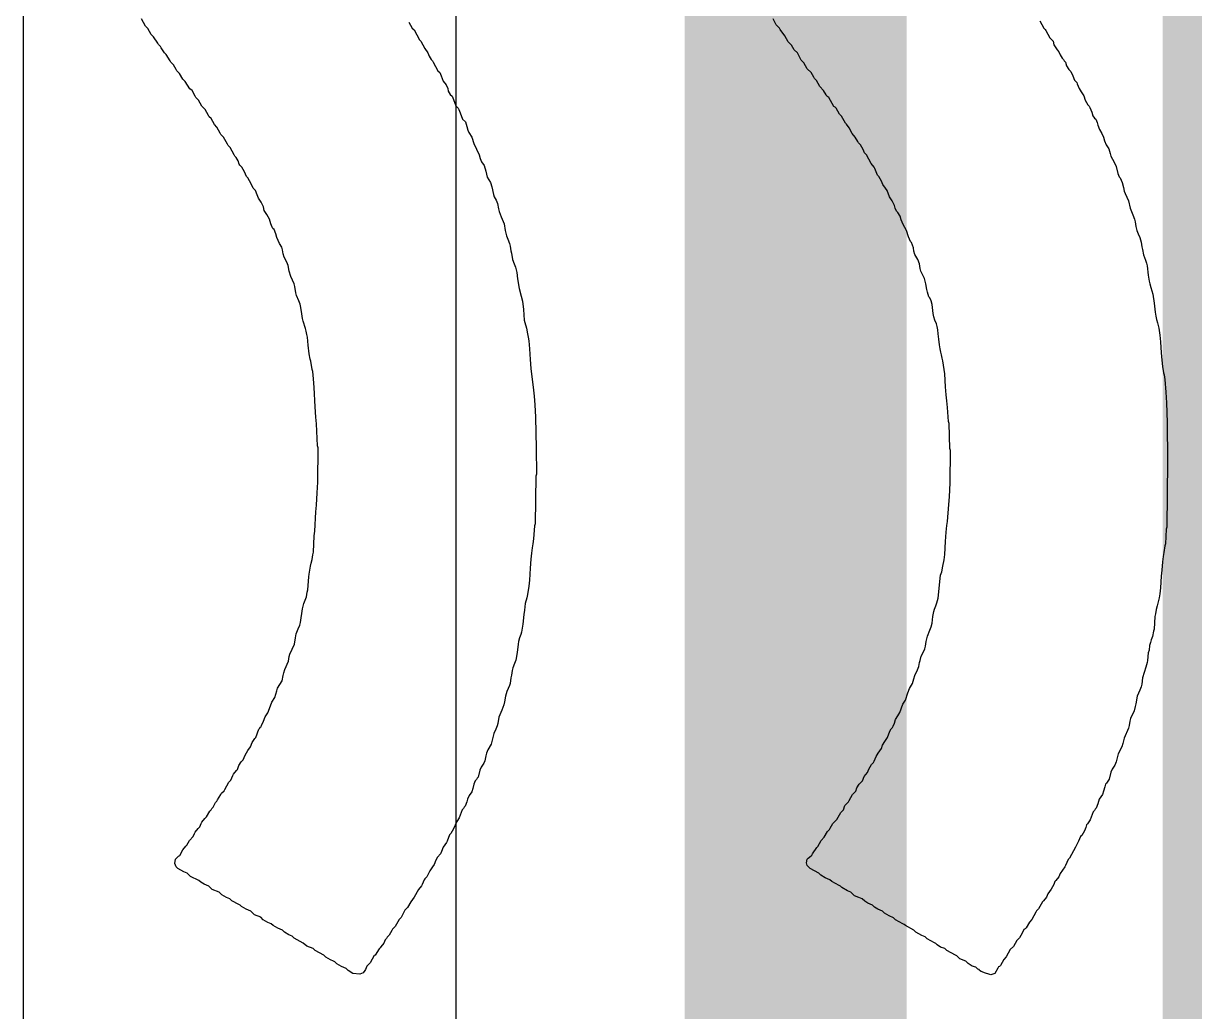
# Model space of a CAD drawing. Header units: inches. Extents: x 0 to 5379, y 0 to 5429.
# Drawn here: x 123.874 to 125.882, y 40.615 to 42.31 of the extents above; entities that cross this region are included whole.
import ezdxf

# ---------------------------------------------------------------- set-up
doc = ezdxf.new("R2010")
doc.units = ezdxf.units.IN
doc.layers.add('SIG 01', color=90, linetype='Continuous')
doc.layers.add('Top Overlay', color=2, linetype='Continuous')

msp = doc.modelspace()

# ---------------------------------------------------------------- linework, layer by layer
at = {"layer": 'SIG 01'}
for p, q in [((124.6156, 91.1087), (124.6156, 24.7972)), ((123.8743, 32.2574), (123.8743, 90.8151))]:
    msp.add_line(p, q, dxfattribs=at)
for points in [[(125.9548, 23.6436, 0.254, 0.254, 0), (125.9548, 93.0421, 0.254, 0.254, 0)], [(125.1983, 24.5559, 0.381, 0.381, 0), (125.1983, 91.3501, 0.381, 0.381, 0)]]:
    msp.add_lwpolyline(points, format="xyseb", dxfattribs=at)
at = {"layer": 'Top Overlay'}
for p, q in [((124.0834, 42.3054), (124.0766, 42.3178)), ((124.5352, 42.3121), (124.5409, 42.302)), ((125.1651, 42.3076), (125.1595, 42.3178)), ((125.1708, 42.302), (125.1651, 42.3076)), ((125.617, 42.3144), (125.6238, 42.302)), ((124.0879, 42.3009), (124.0834, 42.3054)), ((124.0935, 42.2907), (124.0879, 42.3009)), ((124.0975, 42.2868), (124.0935, 42.2907)), ((124.1048, 42.2761), (124.0975, 42.2868)), ((124.5409, 42.302), (124.5443, 42.2986)), ((124.5443, 42.2986), (124.5533, 42.2817)), ((125.1719, 42.2997), (125.1708, 42.302)), ((125.1798, 42.2885), (125.1719, 42.2997)), ((125.1854, 42.2783), (125.1798, 42.2885)), ((125.6238, 42.302), (125.626, 42.2997)), ((125.626, 42.2997), (125.6272, 42.2975)), ((125.6272, 42.2975), (125.6339, 42.2851)), ((124.1059, 42.2738), (124.1048, 42.2761)), ((124.1093, 42.2705), (124.1059, 42.2738)), ((124.1104, 42.2682), (124.1093, 42.2705)), ((124.1149, 42.2614), (124.1104, 42.2682)), ((124.5533, 42.2817), (124.5555, 42.2795)), ((124.5555, 42.2795), (124.5623, 42.2671)), ((124.5623, 42.2671), (124.5679, 42.2592)), ((125.1911, 42.2727), (125.1854, 42.2783)), ((125.1956, 42.2648), (125.1911, 42.2727)), ((125.6339, 42.2851), (125.6396, 42.2795)), ((125.6396, 42.2795), (125.6412, 42.2733)), ((125.6412, 42.2733), (125.6469, 42.2643)), ((124.1161, 42.2592), (124.1149, 42.2614)), ((124.1189, 42.2564), (124.1161, 42.2592)), ((124.1262, 42.2457), (124.1189, 42.2564)), ((124.5679, 42.2592), (124.5702, 42.2535)), ((124.5702, 42.2535), (124.5736, 42.2479)), ((124.5736, 42.2479), (124.5758, 42.2457)), ((125.2012, 42.2592), (125.1956, 42.2648)), ((125.208, 42.2468), (125.2012, 42.2592)), ((125.2125, 42.2423), (125.208, 42.2468)), ((125.6469, 42.2643), (125.6497, 42.2614)), ((125.6497, 42.2614), (125.6519, 42.2558)), ((125.6519, 42.2558), (125.6553, 42.2502)), ((125.6553, 42.2502), (125.6576, 42.2479)), ((125.6576, 42.2479), (125.6587, 42.2457)), ((124.1273, 42.2434), (124.1262, 42.2457)), ((124.1318, 42.2389), (124.1273, 42.2434)), ((124.1363, 42.231), (124.1318, 42.2389)), ((124.1375, 42.2288), (124.1363, 42.231)), ((124.142, 42.2242), (124.1375, 42.2288)), ((124.5758, 42.2457), (124.5769, 42.2434)), ((124.5769, 42.2434), (124.5848, 42.2288)), ((124.5848, 42.2288), (124.5882, 42.2254)), ((125.2181, 42.2321), (125.2125, 42.2423)), ((125.2249, 42.2254), (125.2181, 42.2321)), ((125.6587, 42.2457), (125.661, 42.2434)), ((125.661, 42.2434), (125.6627, 42.2372)), ((125.6627, 42.2372), (125.6666, 42.231)), ((125.6666, 42.231), (125.67, 42.2276)), ((125.67, 42.2276), (125.6734, 42.2197)), ((124.1476, 42.2141), (124.142, 42.2242)), ((124.1515, 42.2102), (124.1476, 42.2141)), ((124.1594, 42.1978), (124.1515, 42.2102)), ((124.5882, 42.2254), (124.5905, 42.2197)), ((124.5905, 42.2197), (124.5938, 42.2107)), ((124.5938, 42.2107), (124.5989, 42.2045)), ((125.2294, 42.2175), (125.2249, 42.2254)), ((125.2305, 42.2152), (125.2294, 42.2175)), ((125.2339, 42.2119), (125.2305, 42.2152)), ((125.2395, 42.2017), (125.2339, 42.2119)), ((125.6734, 42.2197), (125.6762, 42.2124)), ((125.6762, 42.2124), (125.6801, 42.2085)), ((125.6801, 42.2085), (125.6812, 42.2062)), ((125.6812, 42.2062), (125.6846, 42.1983)), ((124.1634, 42.195), (124.1594, 42.1978)), ((124.169, 42.1848), (124.1634, 42.195)), ((124.5989, 42.2045), (124.6017, 42.1983)), ((124.6017, 42.1983), (124.6028, 42.1938)), ((124.6028, 42.1938), (124.6062, 42.1882)), ((124.6062, 42.1882), (124.6096, 42.1848)), ((125.2463, 42.195), (125.2395, 42.2017)), ((125.2508, 42.1871), (125.2463, 42.195)), ((125.2519, 42.1848), (125.2508, 42.1871)), ((125.6846, 42.1983), (125.688, 42.1927)), ((125.688, 42.1927), (125.6925, 42.1859)), ((125.6925, 42.1859), (125.6948, 42.178)), ((124.1701, 42.1826), (124.169, 42.1848)), ((124.1746, 42.178), (124.1701, 42.1826)), ((124.1803, 42.1679), (124.1746, 42.178)), ((124.1859, 42.1623), (124.1803, 42.1679)), ((124.6096, 42.1848), (124.6119, 42.1792)), ((124.6119, 42.1792), (124.6158, 42.1685)), ((124.6158, 42.1685), (124.6198, 42.1645)), ((125.2553, 42.1826), (125.2519, 42.1848)), ((125.2637, 42.1673), (125.2553, 42.1826)), ((125.266, 42.1662), (125.2637, 42.1673)), ((125.2677, 42.1645), (125.266, 42.1662)), ((125.6948, 42.178), (125.6993, 42.1702)), ((125.6993, 42.1702), (125.7015, 42.1679)), ((125.7015, 42.1679), (125.7027, 42.1657)), ((124.1915, 42.1521), (124.1859, 42.1623)), ((124.1927, 42.1499), (124.1915, 42.1521)), ((124.1961, 42.1465), (124.1927, 42.1499)), ((124.2017, 42.1364), (124.1961, 42.1465)), ((124.6198, 42.1645), (124.6209, 42.1623)), ((124.6209, 42.1623), (124.6231, 42.1566)), ((124.6231, 42.1566), (124.6271, 42.1459)), ((124.6271, 42.1459), (124.6321, 42.1409)), ((125.2733, 42.1544), (125.2677, 42.1645)), ((125.2767, 42.151), (125.2733, 42.1544)), ((125.2835, 42.1386), (125.2767, 42.151)), ((125.7027, 42.1657), (125.706, 42.1578)), ((125.706, 42.1578), (125.7077, 42.1516)), ((125.7077, 42.1516), (125.7105, 42.1476)), ((125.7105, 42.1476), (125.7128, 42.1454)), ((124.2062, 42.1318), (124.2017, 42.1364)), ((124.2118, 42.1217), (124.2062, 42.1318)), ((124.6321, 42.1409), (124.6344, 42.133)), ((124.6344, 42.133), (124.6361, 42.1268)), ((124.6361, 42.1268), (124.6378, 42.1228)), ((125.2852, 42.1369), (125.2835, 42.1386)), ((125.2902, 42.1307), (125.2852, 42.1369)), ((125.2953, 42.1211), (125.2902, 42.1307)), ((125.7128, 42.1454), (125.7151, 42.1397)), ((125.7151, 42.1397), (125.7162, 42.1352)), ((125.7162, 42.1352), (125.719, 42.1279)), ((125.719, 42.1279), (125.7235, 42.1211)), ((124.213, 42.1195), (124.2118, 42.1217)), ((124.2175, 42.1149), (124.213, 42.1195)), ((124.2242, 42.1025), (124.2175, 42.1149)), ((124.6378, 42.1228), (124.6434, 42.1149)), ((124.6434, 42.1149), (124.6468, 42.1037)), ((125.3004, 42.1149), (125.2953, 42.1211)), ((125.3049, 42.1071), (125.3004, 42.1149)), ((125.306, 42.1048), (125.3049, 42.1071)), ((125.7235, 42.1211), (125.7263, 42.1149)), ((125.7263, 42.1149), (125.728, 42.1087)), ((125.728, 42.1087), (125.7308, 42.1014)), ((124.2254, 42.1003), (124.2242, 42.1025)), ((124.2287, 42.0969), (124.2254, 42.1003)), ((124.2355, 42.0845), (124.2287, 42.0969)), ((124.6468, 42.1037), (124.6558, 42.0845)), ((125.3094, 42.1014), (125.306, 42.1048)), ((125.3139, 42.0935), (125.3094, 42.1014)), ((125.3161, 42.0879), (125.3139, 42.0935)), ((125.3195, 42.0845), (125.3161, 42.0879)), ((125.7308, 42.1014), (125.7353, 42.0947)), ((125.7353, 42.0947), (125.7376, 42.0868)), ((125.7376, 42.0868), (125.7387, 42.0823)), ((124.2366, 42.0823), (124.2355, 42.0845)), ((124.2389, 42.08), (124.2366, 42.0823)), ((124.2423, 42.0744), (124.2389, 42.08)), ((124.2445, 42.0687), (124.2423, 42.0744)), ((124.2456, 42.0665), (124.2445, 42.0687)), ((124.249, 42.0631), (124.2456, 42.0665)), ((124.6558, 42.0845), (124.6575, 42.0783)), ((124.6575, 42.0783), (124.6598, 42.0727)), ((124.6598, 42.0727), (124.6643, 42.0659)), ((124.6643, 42.0659), (124.6671, 42.0563)), ((125.328, 42.0693), (125.3195, 42.0845)), ((125.333, 42.0631), (125.328, 42.0693)), ((125.7387, 42.0823), (125.7443, 42.0721)), ((125.7443, 42.0721), (125.7477, 42.0642)), ((124.2535, 42.0552), (124.249, 42.0631)), ((124.2569, 42.0473), (124.2535, 42.0552)), ((124.2592, 42.0451), (124.2569, 42.0473)), ((124.6671, 42.0563), (124.6693, 42.0462)), ((124.6693, 42.0462), (124.675, 42.0372)), ((125.3342, 42.0609), (125.333, 42.0631)), ((125.3387, 42.0496), (125.3342, 42.0609)), ((125.3409, 42.0473), (125.3387, 42.0496)), ((125.3454, 42.0394), (125.3409, 42.0473)), ((125.7477, 42.0642), (125.7505, 42.0524)), ((125.7505, 42.0524), (125.7528, 42.0468)), ((125.7528, 42.0468), (125.7545, 42.0451)), ((124.2648, 42.0349), (124.2592, 42.0451)), ((124.2682, 42.0271), (124.2648, 42.0349)), ((124.2721, 42.0231), (124.2682, 42.0271)), ((124.675, 42.0372), (124.6772, 42.0293)), ((124.6772, 42.0293), (124.68, 42.0163)), ((125.3477, 42.0338), (125.3454, 42.0394)), ((125.3522, 42.0271), (125.3477, 42.0338)), ((125.355, 42.0231), (125.3522, 42.0271)), ((125.7545, 42.0451), (125.7579, 42.0372)), ((125.7579, 42.0372), (125.7601, 42.0282)), ((125.7601, 42.0282), (125.7618, 42.022)), ((124.2749, 42.0158), (124.2721, 42.0231)), ((124.2772, 42.0101), (124.2749, 42.0158)), ((124.2817, 42.0034), (124.2772, 42.0101)), ((124.68, 42.0163), (124.6817, 42.0124)), ((124.6817, 42.0124), (124.6851, 42.0068)), ((124.6851, 42.0068), (124.6874, 42.0011)), ((125.359, 42.0124), (125.355, 42.0231)), ((125.3635, 42.0056), (125.359, 42.0124)), ((125.368, 41.9978), (125.3635, 42.0056)), ((125.7618, 42.022), (125.7635, 42.018)), ((125.7635, 42.018), (125.7691, 42.0056)), ((125.7691, 42.0056), (125.772, 41.9927)), ((124.2862, 41.9955), (124.2817, 42.0034)), ((124.2873, 41.9887), (124.2862, 41.9955)), ((124.2918, 41.982), (124.2873, 41.9887)), ((124.6874, 42.0011), (124.6891, 41.9916)), ((124.6891, 41.9916), (124.6902, 41.987)), ((124.6902, 41.987), (124.6936, 41.978)), ((125.3691, 41.9932), (125.368, 41.9978)), ((125.3714, 41.9876), (125.3691, 41.9932)), ((125.3736, 41.9854), (125.3714, 41.9876)), ((125.3776, 41.9792), (125.3736, 41.9854)), ((125.772, 41.9927), (125.7765, 41.9814)), ((124.2963, 41.9741), (124.2918, 41.982)), ((124.2986, 41.9662), (124.2963, 41.9741)), ((124.3009, 41.9606), (124.2986, 41.9662)), ((124.6936, 41.978), (124.6986, 41.9662)), ((124.6986, 41.9662), (124.7003, 41.9544)), ((125.3792, 41.973), (125.3776, 41.9792)), ((125.3826, 41.9651), (125.3792, 41.973)), ((125.3883, 41.9549), (125.3826, 41.9651)), ((125.7765, 41.9814), (125.7793, 41.9741)), ((125.7793, 41.9741), (125.7804, 41.9696)), ((125.7804, 41.9696), (125.7815, 41.9617)), ((124.302, 41.9583), (124.3009, 41.9606)), ((124.3042, 41.9561), (124.302, 41.9583)), ((124.3071, 41.9487), (124.3042, 41.9561)), ((124.3087, 41.9425), (124.3071, 41.9487)), ((124.7003, 41.9544), (124.7026, 41.9454)), ((124.7026, 41.9454), (124.7048, 41.9397)), ((125.3916, 41.9437), (125.3883, 41.9549)), ((125.7815, 41.9617), (125.7832, 41.9544)), ((125.7832, 41.9544), (125.7855, 41.9487)), ((125.7855, 41.9487), (125.7883, 41.9425)), ((124.3133, 41.9324), (124.3087, 41.9425)), ((124.3172, 41.9262), (124.3133, 41.9324)), ((124.3183, 41.9217), (124.3172, 41.9262)), ((124.7048, 41.9397), (124.7076, 41.9324)), ((124.7076, 41.9324), (124.7088, 41.9279)), ((124.7088, 41.9279), (124.7099, 41.92)), ((125.395, 41.9358), (125.3916, 41.9437)), ((125.3967, 41.9341), (125.395, 41.9358)), ((125.4001, 41.9251), (125.3967, 41.9341)), ((125.4012, 41.9194), (125.4001, 41.9251)), ((125.7883, 41.9425), (125.7906, 41.9346)), ((125.7906, 41.9346), (125.7917, 41.9268)), ((125.7917, 41.9268), (125.7928, 41.9223)), ((124.3194, 41.9149), (124.3183, 41.9217)), ((124.3211, 41.9087), (124.3194, 41.9149)), ((124.3262, 41.9003), (124.3211, 41.9087)), ((124.7099, 41.92), (124.711, 41.9155)), ((124.711, 41.9155), (124.7127, 41.9048)), ((124.7127, 41.9048), (124.7155, 41.8975)), ((125.4029, 41.9132), (125.4012, 41.9194)), ((125.408, 41.9048), (125.4029, 41.9132)), ((125.4108, 41.8975), (125.408, 41.9048)), ((125.7928, 41.9223), (125.7945, 41.9127)), ((125.7945, 41.9127), (125.7979, 41.9037)), ((124.3285, 41.8946), (124.3262, 41.9003)), ((124.3302, 41.8851), (124.3285, 41.8946)), ((124.333, 41.8755), (124.3302, 41.8851)), ((124.7155, 41.8975), (124.7178, 41.8918)), ((124.7178, 41.8918), (124.72, 41.8828)), ((125.4119, 41.8896), (125.4108, 41.8975)), ((125.4131, 41.8851), (125.4119, 41.8896)), ((125.4193, 41.8721), (125.4131, 41.8851)), ((125.7979, 41.9037), (125.7996, 41.8986)), ((125.7996, 41.8986), (125.8007, 41.8941)), ((125.8007, 41.8941), (125.8029, 41.8783)), ((124.3386, 41.8631), (124.333, 41.8755)), ((124.72, 41.8828), (124.7212, 41.8715)), ((124.7212, 41.8715), (124.724, 41.8552)), ((125.4215, 41.8631), (125.4193, 41.8721)), ((125.8029, 41.8783), (125.8046, 41.8676)), ((125.8046, 41.8676), (125.8058, 41.8631)), ((124.3397, 41.8586), (124.3386, 41.8631)), ((124.3414, 41.8479), (124.3397, 41.8586)), ((124.3425, 41.8434), (124.3414, 41.8479)), ((124.724, 41.8552), (124.7279, 41.8422)), ((125.4232, 41.8535), (125.4215, 41.8631)), ((125.4243, 41.849), (125.4232, 41.8535)), ((125.4266, 41.8411), (125.4243, 41.849)), ((125.8058, 41.8631), (125.8075, 41.8569)), ((125.8075, 41.8569), (125.8108, 41.8456)), ((125.8108, 41.8456), (125.8131, 41.8299)), ((124.3465, 41.8338), (124.3425, 41.8434)), ((124.3487, 41.8282), (124.3465, 41.8338)), ((124.3499, 41.8225), (124.3487, 41.8282)), ((124.7279, 41.8422), (124.7302, 41.8332)), ((124.7302, 41.8332), (124.7319, 41.8191)), ((125.4283, 41.8394), (125.4266, 41.8411)), ((125.4305, 41.8338), (125.4283, 41.8394)), ((125.4322, 41.8276), (125.4305, 41.8338)), ((125.4339, 41.8124), (125.4322, 41.8276)), ((125.8131, 41.8299), (125.8148, 41.8146)), ((124.3516, 41.8118), (124.3499, 41.8225)), ((124.3527, 41.8039), (124.3516, 41.8118)), ((124.7319, 41.8191), (124.733, 41.8011)), ((125.435, 41.8068), (125.4339, 41.8124)), ((125.4367, 41.8006), (125.435, 41.8068)), ((125.8148, 41.8146), (125.8159, 41.8079)), ((125.8159, 41.8079), (125.817, 41.8022)), ((124.3538, 41.7994), (124.3527, 41.8039)), ((124.3578, 41.7865), (124.3538, 41.7994)), ((124.3589, 41.782), (124.3578, 41.7865)), ((124.733, 41.8011), (124.7341, 41.7966)), ((124.7341, 41.7966), (124.7369, 41.787)), ((124.7369, 41.787), (124.7386, 41.7775)), ((125.4395, 41.7944), (125.4367, 41.8006)), ((125.4407, 41.7899), (125.4395, 41.7944)), ((125.4418, 41.7842), (125.4407, 41.7899)), ((125.817, 41.8022), (125.8187, 41.796)), ((125.8187, 41.796), (125.821, 41.787)), ((125.821, 41.787), (125.8227, 41.7752)), ((124.36, 41.7763), (124.3589, 41.782)), ((124.3611, 41.7718), (124.36, 41.7763)), ((124.3628, 41.7577), (124.3611, 41.7718)), ((124.7386, 41.7775), (124.7398, 41.7718)), ((124.7398, 41.7718), (124.7409, 41.7651)), ((124.7409, 41.7651), (124.742, 41.7515)), ((125.4429, 41.7775), (125.4418, 41.7842)), ((125.444, 41.7684), (125.4429, 41.7775)), ((125.4452, 41.7583), (125.444, 41.7684)), ((125.8227, 41.7752), (125.8238, 41.7639)), ((124.364, 41.7431), (124.3628, 41.7577)), ((124.742, 41.7515), (124.7431, 41.7335)), ((125.4463, 41.7515), (125.4452, 41.7583)), ((125.4474, 41.7459), (125.4463, 41.7515)), ((125.4486, 41.7414), (125.4474, 41.7459)), ((125.8238, 41.7639), (125.8249, 41.7448)), ((125.8249, 41.7448), (125.826, 41.7324)), ((124.3662, 41.7341), (124.364, 41.7431)), ((124.3673, 41.7307), (124.3662, 41.7341)), ((124.3696, 41.716), (124.3673, 41.7307)), ((124.7431, 41.7335), (124.7443, 41.7177)), ((125.4497, 41.7358), (125.4486, 41.7414)), ((125.4508, 41.7313), (125.4497, 41.7358)), ((125.4542, 41.7087), (125.4508, 41.7313)), ((125.826, 41.7324), (125.8272, 41.7211)), ((124.3707, 41.7127), (124.3696, 41.716)), ((124.3718, 41.7003), (124.3707, 41.7127)), ((124.7443, 41.7177), (124.7488, 41.6805)), ((125.4553, 41.6862), (125.4542, 41.7087)), ((125.8272, 41.7211), (125.8289, 41.7104)), ((125.8289, 41.7104), (125.83, 41.707)), ((125.83, 41.707), (125.8311, 41.6991)), ((124.373, 41.6856), (124.3718, 41.7003)), ((124.3747, 41.6524), (124.373, 41.6856)), ((125.4564, 41.6727), (125.4553, 41.6862)), ((125.8311, 41.6991), (125.8328, 41.6772)), ((124.7488, 41.6805), (124.7499, 41.6704)), ((124.7499, 41.6704), (124.751, 41.6558)), ((125.4576, 41.6625), (125.4564, 41.6727)), ((125.8328, 41.6772), (125.8339, 41.6591)), ((124.3758, 41.6343), (124.3747, 41.6524)), ((124.751, 41.6558), (124.7522, 41.6343)), ((125.4587, 41.6512), (125.4576, 41.6625)), ((125.4604, 41.627), (125.4587, 41.6512)), ((125.8339, 41.6591), (125.8351, 41.6253)), ((124.3769, 41.6231), (124.3758, 41.6343)), ((124.7522, 41.6343), (124.7533, 41.5814)), ((125.4615, 41.6236), (125.4604, 41.627)), ((125.4626, 41.5808), (125.4615, 41.6236)), ((125.8351, 41.6253), (125.8356, 41.5594)), ((124.3786, 41.5853), (124.3769, 41.6231)), ((124.3797, 41.5819), (124.3786, 41.5853)), ((124.3792, 41.5228), (124.3797, 41.5819)), ((124.7533, 41.5814), (124.7538, 41.5369)), ((125.4638, 41.5774), (125.4626, 41.5808)), ((125.4632, 41.5217), (125.4638, 41.5774)), ((125.8356, 41.5583), (125.8345, 41.4456)), ((125.8356, 41.5594), (125.8356, 41.5583)), ((124.7527, 41.5335), (124.7516, 41.4512)), ((124.7538, 41.5369), (124.7527, 41.5335)), ((124.3769, 41.4833), (124.378, 41.5048)), ((124.378, 41.5048), (124.3792, 41.5228)), ((125.4621, 41.498), (125.4632, 41.5217)), ((124.3758, 41.4721), (124.3769, 41.4833)), ((125.4587, 41.4552), (125.4609, 41.4845)), ((125.4609, 41.4845), (125.4621, 41.498)), ((124.3741, 41.4388), (124.3758, 41.4721)), ((124.7505, 41.4478), (124.7488, 41.4259)), ((124.7516, 41.4512), (124.7505, 41.4478)), ((125.4564, 41.4371), (125.4576, 41.4484)), ((125.4576, 41.4484), (125.4587, 41.4552)), ((125.8345, 41.4456), (125.8334, 41.4422)), ((124.3718, 41.4028), (124.373, 41.4309)), ((124.373, 41.4309), (124.3741, 41.4388)), ((124.7488, 41.4259), (124.7476, 41.4169)), ((125.4553, 41.4214), (125.4564, 41.4371)), ((125.8334, 41.4422), (125.8322, 41.4174)), ((124.3707, 41.3983), (124.3718, 41.4028)), ((124.7465, 41.4101), (124.7454, 41.4011)), ((124.7476, 41.4169), (124.7465, 41.4101)), ((125.4542, 41.3988), (125.4553, 41.4214)), ((125.8311, 41.414), (125.8294, 41.4022)), ((125.8322, 41.4174), (125.8311, 41.414)), ((124.3668, 41.3786), (124.3679, 41.3842)), ((124.3679, 41.3842), (124.3696, 41.3904)), ((124.3696, 41.3904), (124.3707, 41.3983)), ((124.7443, 41.3909), (124.7431, 41.3752)), ((124.7454, 41.4011), (124.7443, 41.3909)), ((125.4508, 41.3786), (125.4531, 41.3898)), ((125.4531, 41.3898), (125.4542, 41.3988)), ((125.8272, 41.3864), (125.826, 41.3718)), ((125.8283, 41.3955), (125.8272, 41.3864)), ((125.8294, 41.4022), (125.8283, 41.3955)), ((124.3634, 41.3605), (124.3645, 41.365)), ((124.3645, 41.365), (124.3668, 41.3786)), ((124.7431, 41.3752), (124.742, 41.3549)), ((125.4424, 41.3239), (125.4469, 41.3633)), ((125.4469, 41.3633), (125.4491, 41.369)), ((125.4491, 41.369), (125.4508, 41.3786)), ((125.826, 41.3718), (125.8249, 41.3616)), ((124.3617, 41.3385), (124.3634, 41.3605)), ((124.7409, 41.3447), (124.7386, 41.3301)), ((124.742, 41.3549), (124.7409, 41.3447)), ((125.8249, 41.3616), (125.8238, 41.3414)), ((124.3549, 41.3149), (124.3595, 41.3262)), ((124.3595, 41.3262), (124.3606, 41.334)), ((124.3606, 41.334), (124.3617, 41.3385)), ((124.7375, 41.3245), (124.7347, 41.3149)), ((124.7386, 41.3301), (124.7375, 41.3245)), ((125.4401, 41.316), (125.4424, 41.3239)), ((125.8215, 41.3245), (125.8182, 41.3109)), ((125.8227, 41.3312), (125.8215, 41.3245)), ((125.8238, 41.3414), (125.8227, 41.3312)), ((124.3493, 41.2822), (124.3527, 41.3059)), ((124.3527, 41.3059), (124.3549, 41.3149)), ((124.7336, 41.3036), (124.7324, 41.2957)), ((124.7347, 41.3149), (124.7336, 41.3036)), ((125.435, 41.3008), (125.4362, 41.3053)), ((125.4362, 41.3053), (125.4384, 41.3109)), ((125.4384, 41.3109), (125.4401, 41.316)), ((125.8165, 41.3047), (125.8153, 41.2969)), ((125.8182, 41.3109), (125.8165, 41.3047)), ((124.7324, 41.2957), (124.7307, 41.2794)), ((125.4322, 41.2811), (125.4333, 41.2923)), ((125.4333, 41.2923), (125.435, 41.3008)), ((125.8142, 41.2923), (125.8131, 41.2709)), ((125.8153, 41.2969), (125.8142, 41.2923)), ((124.3409, 41.2557), (124.342, 41.2625)), ((124.342, 41.2625), (124.3454, 41.2715)), ((124.3454, 41.2715), (124.3482, 41.2777)), ((124.3482, 41.2777), (124.3493, 41.2822)), ((124.7285, 41.2659), (124.7274, 41.2614)), ((124.7307, 41.2794), (124.7285, 41.2659)), ((125.4243, 41.2585), (125.4283, 41.2692)), ((125.4283, 41.2692), (125.4305, 41.2749)), ((125.4305, 41.2749), (125.4322, 41.2811)), ((125.812, 41.2676), (125.8103, 41.258)), ((125.8131, 41.2709), (125.812, 41.2676)), ((124.3313, 41.2281), (124.3392, 41.245)), ((124.3392, 41.245), (124.3409, 41.2557)), ((124.7223, 41.245), (124.7206, 41.2309)), ((124.7234, 41.2495), (124.7223, 41.245)), ((124.7251, 41.2557), (124.7234, 41.2495)), ((124.7274, 41.2614), (124.7251, 41.2557)), ((125.4209, 41.2416), (125.4221, 41.2495)), ((125.4221, 41.2495), (125.4243, 41.2585)), ((125.8052, 41.2428), (125.8041, 41.2349)), ((125.8069, 41.2478), (125.8052, 41.2428)), ((125.808, 41.2523), (125.8069, 41.2478)), ((125.8103, 41.258), (125.808, 41.2523)), ((124.329, 41.2157), (124.3302, 41.2236)), ((124.3302, 41.2236), (124.3313, 41.2281)), ((124.7206, 41.2309), (124.7184, 41.2174)), ((125.4119, 41.2168), (125.4136, 41.2242)), ((125.4136, 41.2242), (125.417, 41.2309)), ((125.417, 41.2309), (125.4198, 41.2371)), ((125.4198, 41.2371), (125.4209, 41.2416)), ((125.8029, 41.2304), (125.8018, 41.2168)), ((125.8041, 41.2349), (125.8029, 41.2304)), ((124.3228, 41.2016), (124.329, 41.2157)), ((124.7133, 41.2045), (124.7122, 41.1999)), ((124.7161, 41.2118), (124.7133, 41.2045)), ((124.7184, 41.2174), (124.7161, 41.2118)), ((125.4074, 41.2011), (125.4097, 41.2067)), ((125.4097, 41.2067), (125.4108, 41.2135)), ((125.4108, 41.2135), (125.4119, 41.2168)), ((125.7984, 41.2056), (125.7928, 41.1875)), ((125.8007, 41.2135), (125.7984, 41.2056)), ((125.8018, 41.2168), (125.8007, 41.2135)), ((124.3099, 41.1695), (124.3178, 41.1819)), ((124.3178, 41.1819), (124.3194, 41.1915)), ((124.3194, 41.1915), (124.3206, 41.196)), ((124.3206, 41.196), (124.3228, 41.2016)), ((124.7099, 41.1875), (124.7088, 41.1774)), ((124.711, 41.1921), (124.7099, 41.1875)), ((124.7122, 41.1999), (124.711, 41.1921)), ((125.3984, 41.1774), (125.4007, 41.1853)), ((125.4007, 41.1853), (125.4024, 41.1915)), ((125.4024, 41.1915), (125.4074, 41.2011)), ((125.7928, 41.1875), (125.7917, 41.1763)), ((124.3054, 41.1537), (124.3087, 41.165)), ((124.3087, 41.165), (124.3099, 41.1695)), ((124.7031, 41.1639), (124.7009, 41.156)), ((124.7076, 41.174), (124.7031, 41.1639)), ((124.7088, 41.1774), (124.7076, 41.174)), ((125.3905, 41.1616), (125.3933, 41.169)), ((125.3933, 41.169), (125.3984, 41.1774)), ((125.7883, 41.1661), (125.7838, 41.156)), ((125.7906, 41.1718), (125.7883, 41.1661)), ((125.7917, 41.1763), (125.7906, 41.1718)), ((124.2963, 41.1346), (124.3003, 41.1453)), ((124.3003, 41.1453), (124.3054, 41.1537)), ((124.6992, 41.1464), (124.6981, 41.1408)), ((124.7009, 41.156), (124.6992, 41.1464)), ((125.377, 41.1278), (125.3821, 41.1419)), ((125.3821, 41.1419), (125.3866, 41.1487)), ((125.3866, 41.1487), (125.3905, 41.1616)), ((125.7815, 41.1425), (125.7804, 41.138)), ((125.7838, 41.156), (125.7815, 41.1425)), ((124.289, 41.1205), (124.2935, 41.1273)), ((124.2935, 41.1273), (124.2963, 41.1346)), ((124.6947, 41.1318), (124.6896, 41.1199)), ((124.6981, 41.1408), (124.6947, 41.1318)), ((125.3697, 41.116), (125.3736, 41.1222)), ((125.3736, 41.1222), (125.377, 41.1278)), ((125.7787, 41.1306), (125.7725, 41.1177)), ((125.7804, 41.138), (125.7787, 41.1306)), ((124.2794, 41.1008), (124.28, 41.1025)), ((124.28, 41.1025), (124.2817, 41.103)), ((124.2817, 41.103), (124.2828, 41.1053)), ((124.2828, 41.1053), (124.2862, 41.1132)), ((124.2862, 41.1132), (124.289, 41.1205)), ((124.6868, 41.1047), (124.6845, 41.0991)), ((124.6879, 41.1092), (124.6868, 41.1047)), ((124.6896, 41.1199), (124.6879, 41.1092)), ((125.3623, 41.0997), (125.3646, 41.1019)), ((125.3646, 41.1019), (125.3657, 41.1042)), ((125.3657, 41.1042), (125.368, 41.1098)), ((125.368, 41.1098), (125.3697, 41.116)), ((125.7703, 41.1053), (125.7691, 41.1008)), ((125.7714, 41.1132), (125.7703, 41.1053)), ((125.7725, 41.1177), (125.7714, 41.1132)), ((124.2665, 41.0766), (124.271, 41.0833)), ((124.271, 41.0833), (124.2727, 41.085)), ((124.2727, 41.085), (124.2778, 41.0991)), ((124.2778, 41.0991), (124.2794, 41.1008)), ((124.6806, 41.0918), (124.6761, 41.0737)), ((124.6845, 41.0991), (124.6806, 41.0918)), ((125.3511, 41.0782), (125.3556, 41.085)), ((125.3556, 41.085), (125.3595, 41.0957)), ((125.3595, 41.0957), (125.3623, 41.0997)), ((125.7613, 41.0839), (125.759, 41.0749)), ((125.7691, 41.1008), (125.7613, 41.0839)), ((124.2547, 41.0546), (124.2592, 41.0625)), ((124.2592, 41.0625), (124.2637, 41.0692)), ((124.2637, 41.0692), (124.2665, 41.0766)), ((124.6705, 41.0636), (124.6682, 41.058)), ((124.6761, 41.0737), (124.6705, 41.0636)), ((125.3398, 41.058), (125.3454, 41.0658)), ((125.3454, 41.0658), (125.3471, 41.072)), ((125.3471, 41.072), (125.3511, 41.0782)), ((125.7573, 41.0687), (125.7511, 41.0568)), ((125.759, 41.0749), (125.7573, 41.0687)), ((124.2439, 41.0371), (124.2479, 41.0433)), ((124.2479, 41.0433), (124.2513, 41.0467)), ((124.2513, 41.0467), (124.2547, 41.0546)), ((124.6654, 41.045), (124.6637, 41.0411)), ((124.6671, 41.0535), (124.6654, 41.045)), ((124.6682, 41.058), (124.6671, 41.0535)), ((125.3285, 41.0388), (125.3319, 41.0422)), ((125.3319, 41.0422), (125.333, 41.0444)), ((125.333, 41.0444), (125.3364, 41.0523)), ((125.3364, 41.0523), (125.3398, 41.058)), ((125.7477, 41.0433), (125.7455, 41.0377)), ((125.7511, 41.0568), (125.7477, 41.0433)), ((124.2332, 41.0196), (124.2344, 41.0219)), ((124.2344, 41.0219), (124.2394, 41.0281)), ((124.2394, 41.0281), (124.2411, 41.0298)), ((124.2411, 41.0298), (124.2439, 41.0371)), ((124.6569, 41.0287), (124.6541, 41.0168)), ((124.6592, 41.0343), (124.6569, 41.0287)), ((124.6637, 41.0411), (124.6592, 41.0343)), ((125.3156, 41.018), (125.3212, 41.0247)), ((125.3212, 41.0247), (125.324, 41.0309)), ((125.324, 41.0309), (125.3285, 41.0388)), ((125.7387, 41.0253), (125.7359, 41.0135)), ((125.741, 41.0309), (125.7387, 41.0253)), ((125.7455, 41.0377), (125.741, 41.0309)), ((124.2197, 40.996), (124.2265, 41.0084)), ((124.2265, 41.0084), (124.2299, 41.0118)), ((124.2299, 41.0118), (124.2332, 41.0196)), ((124.6468, 41.005), (124.6451, 40.9977)), ((124.6491, 41.0106), (124.6468, 41.005)), ((124.6513, 41.0129), (124.6491, 41.0106)), ((124.6524, 41.0151), (124.6513, 41.0129)), ((124.6541, 41.0168), (124.6524, 41.0151)), ((125.3032, 40.9988), (125.3071, 41.005)), ((125.3071, 41.005), (125.3128, 41.0106)), ((125.3128, 41.0106), (125.3156, 41.018)), ((125.7297, 41.005), (125.7286, 41.0005)), ((125.7314, 41.0067), (125.7297, 41.005)), ((125.7359, 41.0135), (125.7314, 41.0067)), ((124.2073, 40.978), (124.213, 40.987)), ((124.213, 40.987), (124.2141, 40.9892)), ((124.2141, 40.9892), (124.2186, 40.9937)), ((124.2186, 40.9937), (124.2197, 40.996)), ((124.6383, 40.9853), (124.6355, 40.9791)), ((124.6429, 40.992), (124.6383, 40.9853)), ((124.6451, 40.9977), (124.6429, 40.992)), ((125.2902, 40.9768), (125.2959, 40.987)), ((125.2959, 40.987), (125.3015, 40.9926)), ((125.3015, 40.9926), (125.3032, 40.9988)), ((125.7241, 40.987), (125.7184, 40.9791)), ((125.7263, 40.9926), (125.7241, 40.987)), ((125.7286, 41.0005), (125.7263, 40.9926)), ((124.1938, 40.9588), (124.1961, 40.9611)), ((124.1961, 40.9611), (124.1972, 40.9633)), ((124.1972, 40.9633), (124.1994, 40.9656)), ((124.1994, 40.9656), (124.2039, 40.9734)), ((124.2039, 40.9734), (124.2062, 40.9757)), ((124.2062, 40.9757), (124.2073, 40.978)), ((124.6265, 40.9611), (124.6214, 40.947)), ((124.6288, 40.9633), (124.6265, 40.9611)), ((124.6299, 40.9656), (124.6288, 40.9633)), ((124.6316, 40.9673), (124.6299, 40.9656)), ((124.6344, 40.9746), (124.6316, 40.9673)), ((124.6355, 40.9791), (124.6344, 40.9746)), ((125.2756, 40.9565), (125.2801, 40.9611)), ((125.2801, 40.9611), (125.2829, 40.9684)), ((125.2829, 40.9684), (125.2891, 40.9746)), ((125.2891, 40.9746), (125.2902, 40.9768)), ((125.7117, 40.9622), (125.7105, 40.9599)), ((125.7134, 40.9639), (125.7117, 40.9622)), ((125.7162, 40.9712), (125.7134, 40.9639)), ((125.7184, 40.9791), (125.7162, 40.9712)), ((124.1803, 40.9396), (124.1854, 40.9458)), ((124.1854, 40.9458), (124.1882, 40.9487)), ((124.1882, 40.9487), (124.1938, 40.9588)), ((124.6214, 40.947), (124.6175, 40.9408)), ((125.2621, 40.9374), (125.2688, 40.9441)), ((125.2688, 40.9441), (125.2756, 40.9565)), ((125.7032, 40.9436), (125.6987, 40.9368)), ((125.7083, 40.9577), (125.7032, 40.9436)), ((125.7105, 40.9599), (125.7083, 40.9577)), ((124.1679, 40.9205), (124.169, 40.9227)), ((124.169, 40.9227), (124.1741, 40.9289)), ((124.1741, 40.9289), (124.1769, 40.9318)), ((124.1769, 40.9318), (124.1792, 40.9374)), ((124.1792, 40.9374), (124.1803, 40.9396)), ((124.6119, 40.9284), (124.6074, 40.9205)), ((124.6175, 40.9408), (124.6119, 40.9284)), ((125.2474, 40.9137), (125.253, 40.9239)), ((125.253, 40.9239), (125.2564, 40.9272)), ((125.2564, 40.9272), (125.2575, 40.9295)), ((125.2575, 40.9295), (125.2621, 40.9374)), ((125.6936, 40.925), (125.6891, 40.9171)), ((125.6959, 40.9306), (125.6936, 40.925)), ((125.697, 40.9351), (125.6959, 40.9306)), ((125.6987, 40.9368), (125.697, 40.9351)), ((124.1544, 40.9002), (124.1589, 40.9081)), ((124.1589, 40.9081), (124.1656, 40.9149)), ((124.1656, 40.9149), (124.1679, 40.9205)), ((124.5995, 40.9047), (124.5938, 40.8968)), ((124.6006, 40.907), (124.5995, 40.9047)), ((124.6051, 40.9182), (124.6006, 40.907)), ((124.6074, 40.9205), (124.6051, 40.9182)), ((125.2361, 40.8979), (125.2418, 40.9081)), ((125.2418, 40.9081), (125.2474, 40.9137)), ((125.6835, 40.907), (125.6779, 40.8968)), ((125.6869, 40.9149), (125.6835, 40.907)), ((125.6891, 40.9171), (125.6869, 40.9149)), ((124.1352, 40.8765), (124.1403, 40.8816)), ((124.1403, 40.8816), (124.1425, 40.8827)), ((124.1425, 40.8827), (124.1476, 40.8923)), ((124.1476, 40.8923), (124.1527, 40.8985)), ((124.1527, 40.8985), (124.1544, 40.9002)), ((124.5893, 40.8856), (124.5843, 40.8794)), ((124.591, 40.8895), (124.5893, 40.8856)), ((124.5938, 40.8968), (124.591, 40.8895)), ((125.2221, 40.8794), (125.226, 40.8833)), ((125.226, 40.8833), (125.2271, 40.8856)), ((125.2271, 40.8856), (125.2344, 40.8963)), ((125.2344, 40.8963), (125.2361, 40.8979)), ((125.6779, 40.8968), (125.6677, 40.8777)), ((124.1341, 40.8687), (124.1352, 40.8765)), ((124.1363, 40.863), (124.1341, 40.8687)), ((124.1392, 40.8602), (124.1363, 40.863)), ((124.5758, 40.863), (124.5713, 40.8563)), ((124.5786, 40.867), (124.5758, 40.863)), ((124.5814, 40.8743), (124.5786, 40.867)), ((124.5843, 40.8794), (124.5814, 40.8743)), ((125.217, 40.8698), (125.2181, 40.8765)), ((125.2181, 40.8653), (125.217, 40.8698)), ((125.2181, 40.8765), (125.2198, 40.8782)), ((125.2232, 40.8602), (125.2181, 40.8653)), ((125.2198, 40.8782), (125.2221, 40.8794)), ((125.6598, 40.863), (125.6519, 40.8517)), ((125.661, 40.8653), (125.6598, 40.863)), ((125.6655, 40.8754), (125.661, 40.8653)), ((125.6677, 40.8777), (125.6655, 40.8754)), ((124.1493, 40.8546), (124.1392, 40.8602)), ((124.1549, 40.8523), (124.1493, 40.8546)), ((124.1606, 40.8467), (124.1549, 40.8523)), ((124.1628, 40.8455), (124.1606, 40.8467)), ((124.173, 40.841), (124.1628, 40.8455)), ((124.1752, 40.8399), (124.173, 40.841)), ((124.5623, 40.8427), (124.5612, 40.8405)), ((124.5657, 40.8461), (124.5623, 40.8427)), ((124.5713, 40.8563), (124.5657, 40.8461)), ((125.2378, 40.8523), (125.2232, 40.8602)), ((125.2412, 40.8489), (125.2378, 40.8523)), ((125.2491, 40.8444), (125.2412, 40.8489)), ((125.257, 40.841), (125.2491, 40.8444)), ((125.2604, 40.8377), (125.257, 40.841)), ((125.6497, 40.8461), (125.6446, 40.8399)), ((125.6519, 40.8517), (125.6497, 40.8461)), ((124.1786, 40.8365), (124.1752, 40.8399)), ((124.1842, 40.8332), (124.1786, 40.8365)), ((124.1921, 40.8298), (124.1842, 40.8332)), ((124.1977, 40.8241), (124.1921, 40.8298)), ((124.2101, 40.8196), (124.1977, 40.8241)), ((124.5516, 40.8241), (124.5443, 40.8112)), ((124.5566, 40.8303), (124.5516, 40.8241)), ((124.5578, 40.8326), (124.5566, 40.8303)), ((124.5612, 40.8405), (124.5578, 40.8326)), ((125.2728, 40.8309), (125.2604, 40.8377)), ((125.275, 40.8298), (125.2728, 40.8309)), ((125.2773, 40.8275), (125.275, 40.8298)), ((125.2874, 40.8219), (125.2773, 40.8275)), ((125.293, 40.8196), (125.2874, 40.8219)), ((125.6362, 40.8247), (125.6305, 40.8168)), ((125.6407, 40.8326), (125.6362, 40.8247)), ((125.6429, 40.8382), (125.6407, 40.8326)), ((125.6446, 40.8399), (125.6429, 40.8382)), ((124.2146, 40.8151), (124.2101, 40.8196)), ((124.2225, 40.8106), (124.2146, 40.8151)), ((124.2282, 40.8084), (124.2225, 40.8106)), ((124.2316, 40.805), (124.2282, 40.8084)), ((124.2439, 40.7982), (124.2316, 40.805)), ((124.5386, 40.8033), (124.533, 40.7932)), ((124.5443, 40.8112), (124.5386, 40.8033)), ((125.2992, 40.8134), (125.293, 40.8196)), ((125.3066, 40.8106), (125.2992, 40.8134)), ((125.3122, 40.8084), (125.3066, 40.8106)), ((125.3167, 40.8039), (125.3122, 40.8084)), ((125.3223, 40.8005), (125.3167, 40.8039)), ((125.3302, 40.7971), (125.3223, 40.8005)), ((125.6215, 40.8033), (125.6148, 40.7909)), ((125.6232, 40.805), (125.6215, 40.8033)), ((125.6283, 40.8112), (125.6232, 40.805)), ((125.6305, 40.8168), (125.6283, 40.8112)), ((124.2462, 40.7971), (124.2439, 40.7982)), ((124.2485, 40.7948), (124.2462, 40.7971)), ((124.2563, 40.7903), (124.2485, 40.7948)), ((124.2642, 40.787), (124.2563, 40.7903)), ((124.2704, 40.7808), (124.2642, 40.787)), ((124.2811, 40.7768), (124.2704, 40.7808)), ((124.5285, 40.7886), (124.5217, 40.7762)), ((124.533, 40.7932), (124.5285, 40.7886)), ((125.3336, 40.7937), (125.3302, 40.7971)), ((125.3392, 40.7903), (125.3336, 40.7937)), ((125.3471, 40.787), (125.3392, 40.7903)), ((125.3505, 40.7836), (125.3471, 40.787)), ((125.3584, 40.7791), (125.3505, 40.7836)), ((125.6103, 40.7853), (125.6035, 40.7729)), ((125.6114, 40.7875), (125.6103, 40.7853)), ((125.6148, 40.7909), (125.6114, 40.7875)), ((124.2856, 40.7723), (124.2811, 40.7768)), ((124.2935, 40.7678), (124.2856, 40.7723)), ((124.2992, 40.7655), (124.2935, 40.7678)), ((124.3025, 40.7622), (124.2992, 40.7655)), ((124.3104, 40.7577), (124.3025, 40.7622)), ((124.5116, 40.7605), (124.5071, 40.756)), ((124.5183, 40.7729), (124.5116, 40.7605)), ((124.5217, 40.7762), (124.5183, 40.7729)), ((125.3663, 40.7757), (125.3584, 40.7791)), ((125.3697, 40.7723), (125.3663, 40.7757)), ((125.3821, 40.7655), (125.3697, 40.7723)), ((125.3843, 40.7644), (125.3821, 40.7655)), ((125.3866, 40.7622), (125.3843, 40.7644)), ((125.4012, 40.7543), (125.3866, 40.7622)), ((125.599, 40.7684), (125.5934, 40.7582)), ((125.6035, 40.7729), (125.599, 40.7684)), ((124.3183, 40.7543), (124.3104, 40.7577)), ((124.3217, 40.7509), (124.3183, 40.7543)), ((124.3296, 40.7464), (124.3217, 40.7509)), ((124.3352, 40.7441), (124.3296, 40.7464)), ((124.3386, 40.7408), (124.3352, 40.7441)), ((124.3538, 40.7323), (124.3386, 40.7408)), ((124.4969, 40.7402), (124.4947, 40.7379)), ((124.4981, 40.7424), (124.4969, 40.7402)), ((124.5014, 40.7458), (124.4981, 40.7424)), ((124.5059, 40.7537), (124.5014, 40.7458)), ((124.5071, 40.756), (124.5059, 40.7537)), ((125.4046, 40.7509), (125.4012, 40.7543)), ((125.4147, 40.7453), (125.4046, 40.7509)), ((125.4204, 40.743), (125.4147, 40.7453)), ((125.4238, 40.7396), (125.4204, 40.743)), ((125.5821, 40.7413), (125.5776, 40.7368)), ((125.5866, 40.7492), (125.5821, 40.7413)), ((125.5894, 40.7554), (125.5866, 40.7492)), ((125.5917, 40.7565), (125.5894, 40.7554)), ((125.5934, 40.7582), (125.5917, 40.7565)), ((124.36, 40.7272), (124.3538, 40.7323)), ((124.3713, 40.7227), (124.36, 40.7272)), ((124.3747, 40.7193), (124.3713, 40.7227)), ((124.4845, 40.7222), (124.4772, 40.7115)), ((124.4857, 40.7244), (124.4845, 40.7222)), ((124.4873, 40.7261), (124.4857, 40.7244)), ((124.4924, 40.7323), (124.4873, 40.7261)), ((124.4947, 40.7379), (124.4924, 40.7323)), ((125.4362, 40.7329), (125.4238, 40.7396)), ((125.4384, 40.7317), (125.4362, 40.7329)), ((125.4407, 40.7295), (125.4384, 40.7317)), ((125.4469, 40.7255), (125.4407, 40.7295)), ((125.4542, 40.7227), (125.4469, 40.7255)), ((125.4576, 40.7193), (125.4542, 40.7227)), ((125.5663, 40.721), (125.5595, 40.7086)), ((125.5719, 40.7267), (125.5663, 40.721)), ((125.5776, 40.7368), (125.5719, 40.7267)), ((124.3893, 40.7115), (124.3747, 40.7193)), ((124.3927, 40.7081), (124.3893, 40.7115)), ((124.4006, 40.7036), (124.3927, 40.7081)), ((124.4062, 40.7013), (124.4006, 40.7036)), ((124.4085, 40.7002), (124.4062, 40.7013)), ((124.4118, 40.6968), (124.4085, 40.7002)), ((124.4755, 40.7109), (124.4688, 40.6985)), ((124.4772, 40.7115), (124.4755, 40.7109)), ((125.4722, 40.7115), (125.4576, 40.7193)), ((125.4745, 40.7103), (125.4722, 40.7115)), ((125.4795, 40.7053), (125.4745, 40.7103)), ((125.4902, 40.7013), (125.4795, 40.7053)), ((125.4942, 40.6974), (125.4902, 40.7013)), ((125.555, 40.7041), (125.5494, 40.694)), ((125.5595, 40.7086), (125.555, 40.7041)), ((124.4197, 40.6923), (124.4118, 40.6968)), ((124.4276, 40.6889), (124.4197, 40.6923)), ((124.431, 40.6855), (124.4276, 40.6889)), ((124.4389, 40.6799), (124.431, 40.6855)), ((124.4513, 40.6788), (124.4389, 40.6799)), ((124.4569, 40.681), (124.4513, 40.6788)), ((124.4597, 40.685), (124.4569, 40.681)), ((124.4609, 40.6872), (124.4597, 40.685)), ((124.4631, 40.6929), (124.4609, 40.6872)), ((124.4688, 40.6985), (124.4631, 40.6929)), ((125.501, 40.6929), (125.4942, 40.6974)), ((125.5071, 40.6912), (125.501, 40.6929)), ((125.5105, 40.6878), (125.5071, 40.6912)), ((125.5128, 40.6867), (125.5105, 40.6878)), ((125.5133, 40.685), (125.5128, 40.6867)), ((125.5162, 40.6833), (125.5133, 40.685)), ((125.5235, 40.6805), (125.5162, 40.6833)), ((125.5297, 40.6788), (125.5235, 40.6805)), ((125.5398, 40.6799), (125.5331, 40.6777)), ((125.5449, 40.6895), (125.5398, 40.6799)), ((125.546, 40.6917), (125.5449, 40.6895)), ((125.5477, 40.6923), (125.546, 40.6917)), ((125.5494, 40.694), (125.5477, 40.6923)), ((125.5331, 40.6777), (125.5297, 40.6788))]:
    msp.add_line(p, q, dxfattribs=at)

doc.saveas('drawing.dxf')
